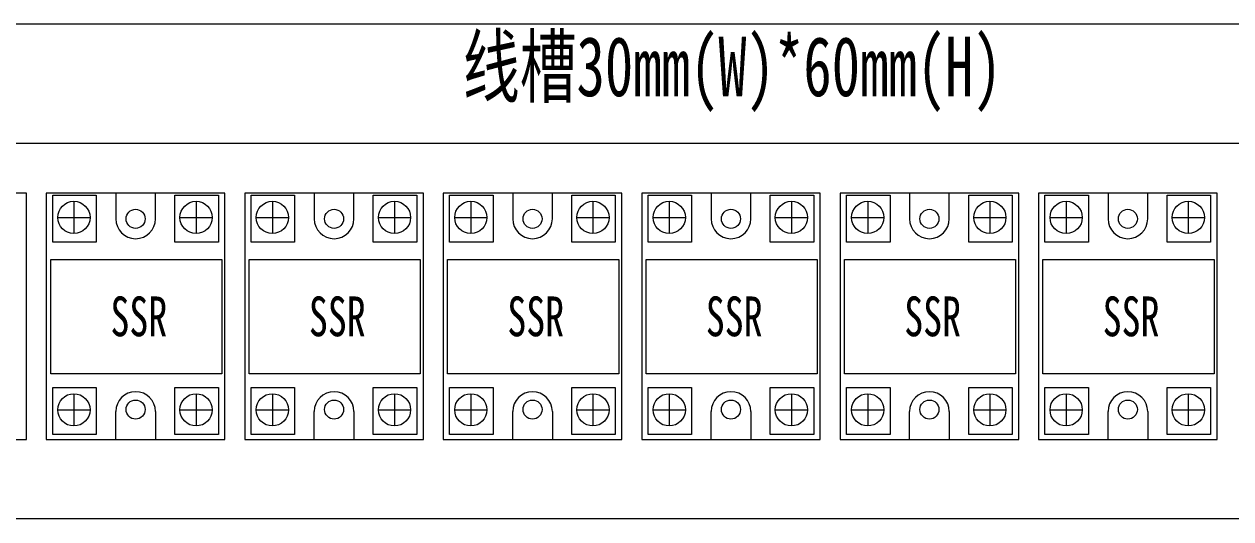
# Model space of a CAD drawing. Extents: x 35123 to 43919, y -4314 to -326.
# Drawn here: x 36348.4 to 36652.4, y -1301.4 to -1176.9 of the extents above; entities that cross this region are included whole.
import ezdxf

# ---------------------------------------------------------------- set-up
doc = ezdxf.new("R2010")
doc.units = 0
doc.header["$MEASUREMENT"] = 0
doc.styles.add('宋', font='SimSun.ttf', dxfattribs={"width": 0.7})

msp = doc.modelspace()

# ---------------------------------------------------------------- linework, layer by layer
at = {"lineweight": 0}
for p, q in [((36857.785, -1176.852), (36136.94, -1176.852)), ((36857.785, -1206.852), (36136.94, -1206.852)), ((36348.983, -1219.352), (36303.983, -1219.352)), ((36348.983, -1281.352), (36348.983, -1219.352)), ((36353.983, -1219.352), (36353.983, -1281.352)), ((36398.983, -1219.352), (36353.983, -1219.352)), ((36360.933, -1221.435), (36360.933, -1229.552)), ((36371.483, -1219.352), (36371.483, -1225.852)), ((36381.483, -1225.852), (36381.483, -1219.352)), ((36391.711, -1221.435), (36391.711, -1229.552)), ((36398.983, -1281.352), (36398.983, -1219.352)), ((36403.983, -1219.352), (36403.983, -1281.352)), ((36448.983, -1219.352), (36403.983, -1219.352)), ((36410.933, -1221.435), (36410.933, -1229.552)), ((36421.483, -1219.352), (36421.483, -1225.852)), ((36431.483, -1225.852), (36431.483, -1219.352)), ((36441.711, -1221.435), (36441.711, -1229.552)), ((36448.983, -1281.352), (36448.983, -1219.352)), ((36453.983, -1219.352), (36453.983, -1281.352)), ((36498.983, -1219.352), (36453.983, -1219.352)), ((36460.933, -1221.435), (36460.933, -1229.552)), ((36471.483, -1219.352), (36471.483, -1225.852)), ((36481.483, -1225.852), (36481.483, -1219.352)), ((36491.711, -1221.435), (36491.711, -1229.552)), ((36498.983, -1281.352), (36498.983, -1219.352)), ((36503.983, -1219.352), (36503.983, -1281.352)), ((36548.983, -1219.352), (36503.983, -1219.352)), ((36510.933, -1221.435), (36510.933, -1229.552)), ((36521.483, -1219.352), (36521.483, -1225.852)), ((36531.483, -1225.852), (36531.483, -1219.352)), ((36541.711, -1221.435), (36541.711, -1229.552)), ((36548.983, -1281.352), (36548.983, -1219.352)), ((36553.983, -1219.352), (36553.983, -1281.352)), ((36598.983, -1219.352), (36553.983, -1219.352)), ((36560.933, -1221.435), (36560.933, -1229.552)), ((36571.483, -1219.352), (36571.483, -1225.852)), ((36581.483, -1225.852), (36581.483, -1219.352)), ((36591.711, -1221.435), (36591.711, -1229.552)), ((36598.983, -1281.352), (36598.983, -1219.352)), ((36603.983, -1219.352), (36603.983, -1281.352)), ((36648.983, -1219.352), (36603.983, -1219.352)), ((36610.933, -1221.435), (36610.933, -1229.552)), ((36621.483, -1219.352), (36621.483, -1225.852)), ((36631.483, -1225.852), (36631.483, -1219.352)), ((36641.711, -1221.435), (36641.711, -1229.552)), ((36648.983, -1281.352), (36648.983, -1219.352)), ((36356.874, -1225.493), (36364.992, -1225.493)), ((36387.652, -1225.493), (36395.77, -1225.493)), ((36406.874, -1225.493), (36414.992, -1225.493)), ((36437.652, -1225.493), (36445.77, -1225.493)), ((36456.874, -1225.493), (36464.992, -1225.493)), ((36487.652, -1225.493), (36495.77, -1225.493)), ((36506.874, -1225.493), (36514.992, -1225.493)), ((36537.652, -1225.493), (36545.77, -1225.493)), ((36556.874, -1225.493), (36564.992, -1225.493)), ((36587.652, -1225.493), (36595.77, -1225.493)), ((36606.874, -1225.493), (36614.992, -1225.493)), ((36637.652, -1225.493), (36645.77, -1225.493)), ((36355.087, -1264.819), (36355.087, -1236.116)), ((36355.087, -1236.116), (36398.189, -1236.116)), ((36398.189, -1236.116), (36398.189, -1264.819)), ((36405.087, -1264.819), (36405.087, -1236.116)), ((36405.087, -1236.116), (36448.189, -1236.116)), ((36448.189, -1236.116), (36448.189, -1264.819)), ((36455.087, -1264.819), (36455.087, -1236.116)), ((36455.087, -1236.116), (36498.189, -1236.116)), ((36498.189, -1236.116), (36498.189, -1264.819)), ((36505.087, -1264.819), (36505.087, -1236.116)), ((36505.087, -1236.116), (36548.189, -1236.116)), ((36548.189, -1236.116), (36548.189, -1264.819)), ((36555.087, -1264.819), (36555.087, -1236.116)), ((36555.087, -1236.116), (36598.189, -1236.116)), ((36598.189, -1236.116), (36598.189, -1264.819)), ((36605.087, -1264.819), (36605.087, -1236.116)), ((36605.087, -1236.116), (36648.189, -1236.116)), ((36648.189, -1236.116), (36648.189, -1264.819)), ((36398.189, -1264.819), (36355.087, -1264.819)), ((36448.189, -1264.819), (36405.087, -1264.819)), ((36498.189, -1264.819), (36455.087, -1264.819)), ((36548.189, -1264.819), (36505.087, -1264.819)), ((36598.189, -1264.819), (36555.087, -1264.819)), ((36648.189, -1264.819), (36605.087, -1264.819)), ((36360.933, -1269.863), (36360.933, -1277.981)), ((36391.711, -1269.863), (36391.711, -1277.981)), ((36410.933, -1269.863), (36410.933, -1277.981)), ((36441.711, -1269.863), (36441.711, -1277.981)), ((36460.933, -1269.863), (36460.933, -1277.981)), ((36491.711, -1269.863), (36491.711, -1277.981)), ((36510.933, -1269.863), (36510.933, -1277.981)), ((36541.711, -1269.863), (36541.711, -1277.981)), ((36560.933, -1269.863), (36560.933, -1277.981)), ((36591.711, -1269.863), (36591.711, -1277.981)), ((36610.933, -1269.863), (36610.933, -1277.981)), ((36641.711, -1269.863), (36641.711, -1277.981)), ((36356.874, -1273.922), (36364.992, -1273.922)), ((36371.483, -1281.352), (36371.483, -1274.352)), ((36381.483, -1274.352), (36381.483, -1281.352)), ((36387.652, -1273.922), (36395.77, -1273.922)), ((36406.874, -1273.922), (36414.992, -1273.922)), ((36421.483, -1281.352), (36421.483, -1274.352)), ((36431.483, -1274.352), (36431.483, -1281.352)), ((36437.652, -1273.922), (36445.77, -1273.922)), ((36456.874, -1273.922), (36464.992, -1273.922)), ((36471.483, -1281.352), (36471.483, -1274.352)), ((36481.483, -1274.352), (36481.483, -1281.352)), ((36487.652, -1273.922), (36495.77, -1273.922)), ((36506.874, -1273.922), (36514.992, -1273.922)), ((36521.483, -1281.352), (36521.483, -1274.352)), ((36531.483, -1274.352), (36531.483, -1281.352)), ((36537.652, -1273.922), (36545.77, -1273.922)), ((36556.874, -1273.922), (36564.992, -1273.922)), ((36571.483, -1281.352), (36571.483, -1274.352)), ((36581.483, -1274.352), (36581.483, -1281.352)), ((36587.652, -1273.922), (36595.77, -1273.922)), ((36606.874, -1273.922), (36614.992, -1273.922)), ((36621.483, -1281.352), (36621.483, -1274.352)), ((36631.483, -1274.352), (36631.483, -1281.352)), ((36637.652, -1273.922), (36645.77, -1273.922)), ((36303.983, -1281.352), (36348.983, -1281.352)), ((36353.983, -1281.352), (36398.983, -1281.352)), ((36403.983, -1281.352), (36448.983, -1281.352)), ((36453.983, -1281.352), (36498.983, -1281.352)), ((36503.983, -1281.352), (36548.983, -1281.352)), ((36553.983, -1281.352), (36598.983, -1281.352)), ((36603.983, -1281.352), (36648.983, -1281.352)), ((36857.785, -1301.352), (36136.94, -1301.352))]:
    msp.add_line(p, q, dxfattribs=at)
for points in [[(36366.549, -1219.858), (36366.549, -1231.724), (36355.595, -1231.724), (36355.595, -1219.858)], [(36397.327, -1219.858), (36397.327, -1231.724), (36386.373, -1231.724), (36386.373, -1219.858)], [(36416.549, -1219.858), (36416.549, -1231.724), (36405.595, -1231.724), (36405.595, -1219.858)], [(36447.327, -1219.858), (36447.327, -1231.724), (36436.373, -1231.724), (36436.373, -1219.858)], [(36466.549, -1219.858), (36466.549, -1231.724), (36455.595, -1231.724), (36455.595, -1219.858)], [(36497.327, -1219.858), (36497.327, -1231.724), (36486.373, -1231.724), (36486.373, -1219.858)], [(36516.549, -1219.858), (36516.549, -1231.724), (36505.595, -1231.724), (36505.595, -1219.858)], [(36547.327, -1219.858), (36547.327, -1231.724), (36536.373, -1231.724), (36536.373, -1219.858)], [(36566.549, -1219.858), (36566.549, -1231.724), (36555.595, -1231.724), (36555.595, -1219.858)], [(36597.327, -1219.858), (36597.327, -1231.724), (36586.373, -1231.724), (36586.373, -1219.858)], [(36616.549, -1219.858), (36616.549, -1231.724), (36605.595, -1231.724), (36605.595, -1219.858)], [(36647.327, -1219.858), (36647.327, -1231.724), (36636.373, -1231.724), (36636.373, -1219.858)], [(36366.549, -1268.287), (36366.549, -1280.152), (36355.595, -1280.152), (36355.595, -1268.287)], [(36397.327, -1268.287), (36397.327, -1280.152), (36386.373, -1280.152), (36386.373, -1268.287)], [(36416.549, -1268.287), (36416.549, -1280.152), (36405.595, -1280.152), (36405.595, -1268.287)], [(36447.327, -1268.287), (36447.327, -1280.152), (36436.373, -1280.152), (36436.373, -1268.287)], [(36466.549, -1268.287), (36466.549, -1280.152), (36455.595, -1280.152), (36455.595, -1268.287)], [(36497.327, -1268.287), (36497.327, -1280.152), (36486.373, -1280.152), (36486.373, -1268.287)], [(36516.549, -1268.287), (36516.549, -1280.152), (36505.595, -1280.152), (36505.595, -1268.287)], [(36547.327, -1268.287), (36547.327, -1280.152), (36536.373, -1280.152), (36536.373, -1268.287)], [(36566.549, -1268.287), (36566.549, -1280.152), (36555.595, -1280.152), (36555.595, -1268.287)], [(36597.327, -1268.287), (36597.327, -1280.152), (36586.373, -1280.152), (36586.373, -1268.287)], [(36616.549, -1268.287), (36616.549, -1280.152), (36605.595, -1280.152), (36605.595, -1268.287)], [(36647.327, -1268.287), (36647.327, -1280.152), (36636.373, -1280.152), (36636.373, -1268.287)]]:
    msp.add_lwpolyline(points, close=True, dxfattribs=at)
for centre, radius in [((36360.933, -1225.493), 4.059), ((36391.711, -1225.493), 4.059), ((36410.933, -1225.493), 4.059), ((36441.711, -1225.493), 4.059), ((36460.933, -1225.493), 4.059), ((36491.711, -1225.493), 4.059), ((36510.933, -1225.493), 4.059), ((36541.711, -1225.493), 4.059), ((36560.933, -1225.493), 4.059), ((36591.711, -1225.493), 4.059), ((36610.933, -1225.493), 4.059), ((36641.711, -1225.493), 4.059), ((36376.483, -1225.852), 2.4), ((36426.483, -1225.852), 2.4), ((36476.483, -1225.852), 2.4), ((36526.483, -1225.852), 2.4), ((36576.483, -1225.852), 2.4), ((36626.483, -1225.852), 2.4), ((36360.933, -1273.922), 4.059), ((36391.711, -1273.922), 4.059), ((36410.933, -1273.922), 4.059), ((36441.711, -1273.922), 4.059), ((36460.933, -1273.922), 4.059), ((36491.711, -1273.922), 4.059), ((36510.933, -1273.922), 4.059), ((36541.711, -1273.922), 4.059), ((36560.933, -1273.922), 4.059), ((36591.711, -1273.922), 4.059), ((36610.933, -1273.922), 4.059), ((36641.711, -1273.922), 4.059), ((36376.483, -1273.852), 2.4), ((36426.483, -1273.852), 2.4), ((36476.483, -1273.852), 2.4), ((36526.483, -1273.852), 2.4), ((36576.483, -1273.852), 2.4), ((36626.483, -1273.852), 2.4)]:
    msp.add_circle(centre, radius, dxfattribs=at)
for centre, start, end in [((36376.483, -1225.852), 180, 0), ((36426.483, -1225.852), 180, 0), ((36476.483, -1225.852), 180, 0), ((36526.483, -1225.852), 180, 0), ((36576.483, -1225.852), 180, 0), ((36626.483, -1225.852), 180, 0), ((36376.483, -1274.352), 0, 180), ((36426.483, -1274.352), 0, 180), ((36476.483, -1274.352), 0, 180), ((36526.483, -1274.352), 0, 180), ((36576.483, -1274.352), 0, 180), ((36626.483, -1274.352), 0, 180)]:
    msp.add_arc(centre, 5, start, end, dxfattribs=at)

# ---------------------------------------------------------------- texts
at = {"lineweight": 0, "attachment_point": 1, "style": '宋'}
for s, insert, char_height, width in [('线槽30mm(W)*60mm(H)', (36458.927, -1179.977), 15, 185.19818), ('SSR', (36370.143, -1245.391), 10, 18.99692), ('SSR', (36420.143, -1245.391), 10, 18.99692), ('SSR', (36470.143, -1245.391), 10, 18.99692), ('SSR', (36520.143, -1245.391), 10, 18.99692), ('SSR', (36570.143, -1245.391), 10, 18.99692), ('SSR', (36620.143, -1245.391), 10, 18.99692)]:
    msp.add_mtext(s, dxfattribs=dict(at, insert=insert, char_height=char_height, width=width))

doc.saveas('drawing.dxf')
